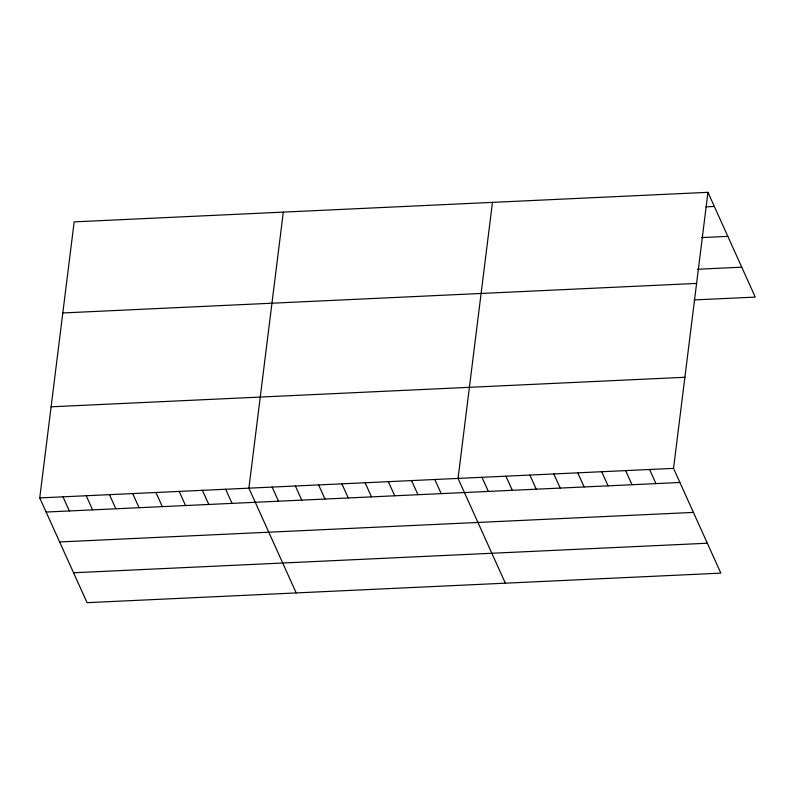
<?xml version="1.0" encoding="UTF-8"?>
<svg xmlns="http://www.w3.org/2000/svg" width="795" height="795" viewBox="0 0 795 795"><rect width="100%" height="100%" fill="white"/><g stroke="black" fill="none" stroke-linecap="round" stroke-linejoin="round"><path stroke-width="1.19" d="M707.947 192.33L673.534 468.374L720.836 573.135L87.052 602.67L39.75 497.909L74.164 221.865L707.947 192.33L755.25 297.091L694.194 299.934M283.308 212.116L248.895 488.16L296.197 592.921M492.463 202.367L458.049 478.411L505.352 583.172M705.95 206.849L714.327 206.452M701.498 237.596L727.832 236.363M697.454 269.247L741.745 267.18M62.805 312.962L696.589 283.418M51.109 406.811L684.893 377.277M39.75 497.909L673.534 468.374M46.13 512.04L679.914 482.495M59.635 541.952L693.419 512.407M73.547 572.768L707.331 543.223M649.594 469.487L655.974 483.618M625.645 470.6L632.025 484.731M601.706 471.723L608.086 485.844M577.766 472.836L584.146 486.967M553.817 473.949L560.197 488.08M529.877 475.062L536.257 489.193M505.938 476.185L512.308 490.306M481.989 477.298L488.368 491.429M434.805 479.494L441.185 493.625M411.572 480.578L417.951 494.709M388.328 481.661L394.708 495.792M365.094 482.744L371.474 496.875M341.85 483.827L348.23 497.958M318.616 484.91L324.996 499.041M295.372 485.993L301.752 500.125M272.138 487.077L278.518 501.208M225.661 489.243L232.041 503.374M202.417 490.326L208.797 504.457M179.183 491.409L185.563 505.541M155.939 492.493L162.319 506.624M132.705 493.576L139.085 507.707M109.462 494.659L115.841 508.79M86.228 495.742L92.608 509.873M62.984 496.825L69.364 510.956"/></g></svg>
